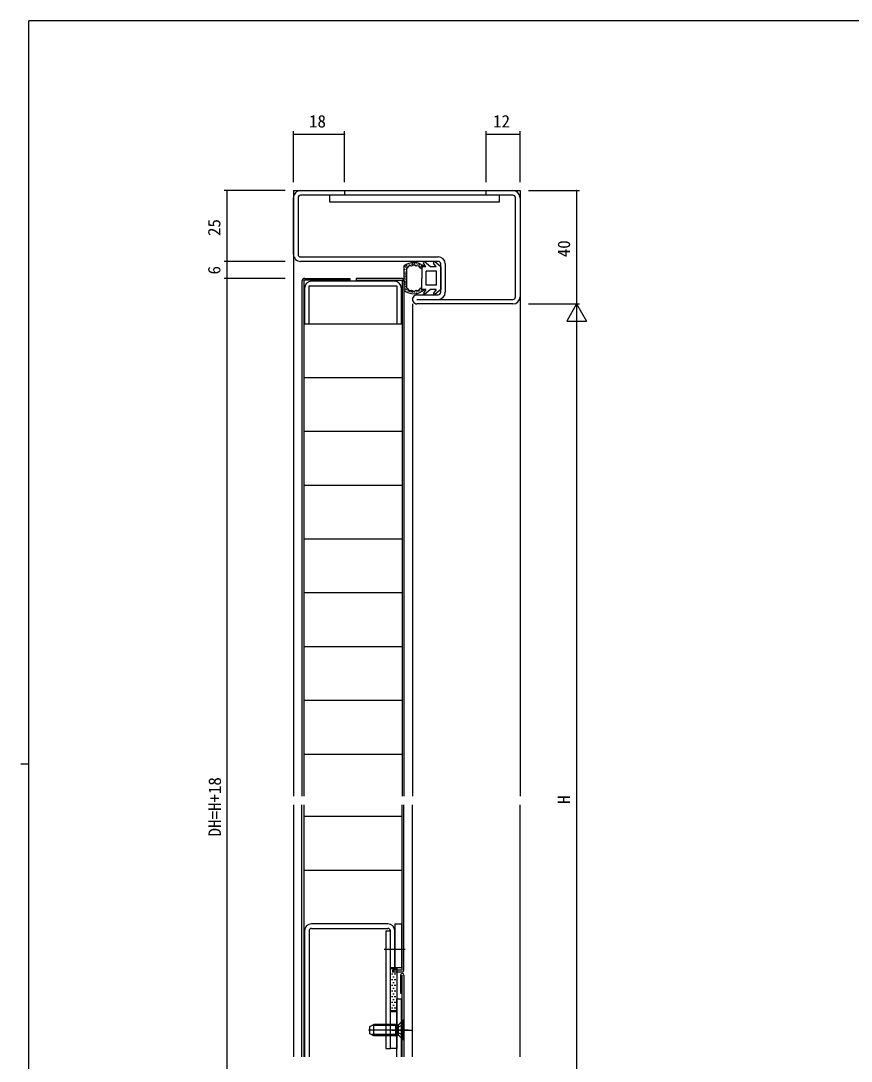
# Model space of a CAD drawing. Units: millimetres, scale not verified. Extents: x -397 to 397, y -282 to 282.
# Drawn here: x -396.7 to -103.5, y -88.2 to 279.3 of the extents above; entities that cross this region are included whole.
import ezdxf
from ezdxf.enums import TextEntityAlignment as Align

# ---------------------------------------------------------------- set-up
doc = ezdxf.new("R2010")
doc.units = ezdxf.units.MM
doc.header["$LTSCALE"] = 2
for name, color, linetype in [('0-2_YKK_11', 7, 'Continuous'), ('0-3_YKK_12', 2, 'Continuous'), ('0-4_YKK_13', 4, 'Continuous'), ('0-6_YKK_D', 6, 'Continuous'), ('0-7_YKK_ZWAK', 7, 'Continuous')]:
    doc.layers.add(name, color=color, linetype=linetype)
doc.styles.add('ＭＳ ゴシック', font='')
doc.styles.get('ＭＳ ゴシック').set_extended_font_data('MS Gothic')

msp = doc.modelspace()

# ---------------------------------------------------------------- linework, layer by layer
at = {"layer": '0-2_YKK_11'}
for p, q in [((-300.402, 196.8), (-300.402, 216.8)), ((-298.802, 216.8), (-298.802, 196.8)), ((-222.002, 181.8), (-222.002, 216.8)), ((-220.402, 216.8), (-220.402, 181.8)), ((-297.902, 195.9), (-249.302, 195.9)), ((-249.302, 194.3), (-297.902, 194.3)), ((-248.402, 183.4), (-248.402, 193.4)), ((-246.802, 193.4), (-246.802, 183.4)), ((-264.802, 187.3), (-294.002, 187.3)), ((-256.802, 182.5), (-249.302, 182.5)), ((-256.802, 180.9), (-222.902, 180.9)), ((-222.902, 179.3), (-256.802, 179.3))]:
    msp.add_line(p, q, dxfattribs=at)
for points in [[(-297.902, 219.3), (-282.402, 219.3), (-282.402, 217.7), (-297.902, 217.7)], [(-222.902, 217.7), (-232.402, 217.7), (-232.402, 219.3), (-222.902, 219.3)], [(-296.502, 184.8), (-296.502, 172.3), (-294.902, 172.3), (-294.902, 185.7)], [(-294.902, 185.7), (-263.902, 185.7), (-263.902, 172.3), (-262.302, 172.3), (-262.302, 184.8)]]:
    msp.add_lwpolyline(points, dxfattribs=at)
for centre, radius, start, end in [((-297.902, 216.8), 2.5, 89.99998, 180.00002), ((-297.902, 216.8), 0.9, 89.99998, 180.00002), ((-222.902, 216.8), 2.5, 360, 89.99998), ((-222.902, 216.8), 0.9, 360, 89.99998), ((-297.902, 196.8), 2.5, 179.99967, 270), ((-297.902, 196.8), 0.9, 180.00002, 270), ((-249.302, 193.4), 2.5, 360, 89.99998), ((-249.302, 193.4), 0.9, 360, 89.99998), ((-294.002, 184.8), 2.5, 90.00001, 179.99999), ((-264.802, 184.8), 2.5, 0.00001, 89.99999), ((-256.802, 180.9), 1.6, 89.99946, 270), ((-249.302, 183.4), 0.9, 270.00099, 360), ((-249.302, 183.4), 2.5, 270, 360), ((-222.902, 181.8), 0.9, 270, 360), ((-222.902, 181.8), 2.5, 270, 360)]:
    msp.add_arc(centre, radius, start, end, dxfattribs=at)
at = {"layer": '0-3_YKK_12'}
for p, q in [((-300.402, 219.3), (-300.402, 5.398)), ((-300.402, 219.3), (-220.402, 219.3)), ((-220.402, 219.3), (-220.402, 5.398)), ((-258.402, 179.3), (-258.402, 5.398)), ((-300.402, 2.398), (-300.402, -86.7)), ((-258.402, -86.7), (-258.402, 2.398)), ((-220.402, -86.7), (-220.402, 2.398))]:
    msp.add_line(p, q, dxfattribs=at)
at = {"layer": '0-4_YKK_13'}
for p, q in [((-261.402, 192.643), (-261.402, 184.157)), ((-261.368, 192.004), (-261.368, 192.204)), ((-261.106, 192.434), (-261.106, 192.634)), ((-260.993, 191.324), (-260.993, 191.524)), ((-260.707, 192.128), (-260.707, 192.328)), ((-260.605, 192.314), (-260.605, 192.514)), ((-260.497, 192.732), (-260.497, 192.932)), ((-260.402, 184.881), (-260.402, 191.919)), ((-260.259, 192.195), (-260.259, 192.395)), ((-260.02, 192.601), (-260.02, 192.801)), ((-259.483, 193.006), (-259.483, 193.206)), ((-259.102, 192.792), (-259.102, 192.992)), ((-258.768, 193.209), (-258.768, 193.409)), ((-258.35, 193.233), (-258.35, 193.433)), ((-258.207, 193.531), (-258.207, 193.731)), ((-257.67, 193.567), (-257.67, 193.767)), ((-257.527, 193.364), (-257.527, 193.564)), ((-257.026, 192.959), (-257.026, 193.159)), ((-256.919, 193.519), (-256.919, 193.719)), ((-256.505, 193.162), (-256.505, 193.362)), ((-255.942, 193.103), (-255.942, 193.303)), ((-255.766, 192.622), (-255.766, 192.822)), ((-255.437, 192.329), (-255.437, 192.529)), ((-255.102, 192.4), (-255.102, 188.4)), ((-253.621, 192.4), (-255.102, 192.4)), ((-255.062, 192.681), (-255.062, 192.881)), ((-253.621, 192.4), (-254.523, 193.748)), ((-252.002, 192.4), (-254.08, 194.144)), ((-250.021, 192.4), (-252.002, 192.4)), ((-250.021, 192.4), (-250.923, 193.748)), ((-248.402, 192.4), (-250.48, 194.144)), ((-248.402, 192.4), (-248.402, 184.4)), ((-296.802, 187.7), (-296.802, 5.398)), ((-296.402, 188.3), (-280.502, 188.3)), ((-262.402, 188.3), (-278.302, 188.3)), ((-262.002, 187.7), (-262.002, 5.398)), ((-261.083, 188.267), (-261.083, 188.467)), ((-261.011, 189), (-261.011, 189.2)), ((-260.922, 190.412), (-260.922, 190.612)), ((-260.904, 187.267), (-260.904, 187.467)), ((-260.868, 189.822), (-260.868, 190.022)), ((-260.725, 189.393), (-260.725, 189.593)), ((-260.672, 188.714), (-260.672, 188.914)), ((-260.672, 187.928), (-260.672, 188.128)), ((-260.529, 190.484), (-260.529, 190.684)), ((-255.102, 184.4), (-255.102, 188.4)), ((-253.602, 185.9), (-253.602, 190.9)), ((-297.402, 187.3), (-297.402, 5.398)), ((-261.402, 187.3), (-261.402, 5.398)), ((-261.249, 184.418), (-261.249, 184.618)), ((-261.101, 185.926), (-261.101, 186.126)), ((-261.047, 186.998), (-261.047, 187.198)), ((-260.904, 185.193), (-260.904, 185.393)), ((-260.832, 186.194), (-260.832, 186.394)), ((-260.815, 186.641), (-260.815, 186.841)), ((-260.7, 184.513), (-260.7, 184.713)), ((-260.618, 185.479), (-260.618, 185.679)), ((-260.617, 184.167), (-260.617, 184.367)), ((-260.318, 184.358), (-260.318, 184.558)), ((-259.877, 183.833), (-259.877, 184.033)), ((-259.412, 183.893), (-259.412, 184.093)), ((-259.4, 183.618), (-259.4, 183.818)), ((-259.173, 183.857), (-259.173, 184.057)), ((-258.672, 183.726), (-258.672, 183.926)), ((-257.098, 183.881), (-257.098, 184.081)), ((-256.931, 183.654), (-256.931, 183.854)), ((-256.599, 183.649), (-256.599, 183.849)), ((-256.176, 183.696), (-256.176, 183.896)), ((-255.789, 183.755), (-255.789, 183.955)), ((-255.168, 184.083), (-255.168, 184.283)), ((-253.621, 184.4), (-255.102, 184.4)), ((-253.621, 184.4), (-254.523, 183.052)), ((-252.002, 184.4), (-254.08, 182.656)), ((-249.902, 185.9), (-253.602, 185.9)), ((-250.021, 184.4), (-252.002, 184.4)), ((-250.021, 184.4), (-250.923, 183.052)), ((-248.402, 184.4), (-250.48, 182.656)), ((-258.803, 183.451), (-258.803, 183.651)), ((-258.41, 183.32), (-258.41, 183.52)), ((-258.219, 183.523), (-258.219, 183.723)), ((-257.646, 183.308), (-257.646, 183.508)), ((-257.622, 183.487), (-257.622, 183.687)), ((-257.014, 183.117), (-257.014, 183.317)), ((-296.802, 172.3), (-262.002, 172.3)), ((-296.802, 153.3), (-262.302, 153.3)), ((-296.802, 134.3), (-262.002, 134.3)), ((-296.802, 115.3), (-262.302, 115.3)), ((-296.802, 96.3), (-262.302, 96.3)), ((-296.802, 77.3), (-262.302, 77.3)), ((-296.802, 58.3), (-262.002, 58.3)), ((-296.802, 39.3), (-262.302, 39.3)), ((-296.802, 20.3), (-262.302, 20.3)), ((-297.402, -86.7), (-297.402, 2.398)), ((-296.802, 2.398), (-296.802, -86.7)), ((-262.002, -56.1), (-262.002, 2.398)), ((-261.402, -56.106), (-261.402, 2.398)), ((-296.802, -1.7), (-262.002, -1.7)), ((-296.802, -20.7), (-262.002, -20.7)), ((-267.102, -39.7), (-294.002, -39.7)), ((-264.602, -39.7), (-262.302, -39.7)), ((-264.602, -39.7), (-264.602, -55.1)), ((-262.302, -39.7), (-262.302, -55.1)), ((-296.502, -42.2), (-296.502, -86.7)), ((-294.902, -42.2), (-294.902, -86.7)), ((-294.002, -41.3), (-267.102, -41.3)), ((-267.802, -42.1), (-266.202, -42.1)), ((-267.802, -42.1), (-267.802, -83.7)), ((-266.202, -83.7), (-266.202, -42.1)), ((-266.202, -55.1), (-266.202, -42.2)), ((-264.602, -55.1), (-264.602, -42.2)), ((-268.386, -48.6), (-260.917, -48.6)), ((-266.202, -55.1), (-264.602, -55.1)), ((-264.602, -55.1), (-262.302, -55.1)), ((-265.802, -57.4), (-265.302, -57.4)), ((-265.402, -56.1), (-265.402, -56.7)), ((-262.002, -56.1), (-265.402, -56.1)), ((-262.002, -56.7), (-265.402, -56.7)), ((-265.302, -56.4), (-264.802, -56.4)), ((-265.302, -58.4), (-264.802, -58.4)), ((-264.802, -57.4), (-264.302, -57.4)), ((-262.002, -86.7), (-262.002, -57.8)), ((-261.402, -57.8), (-261.402, -86.7)), ((-265.802, -59.4), (-265.302, -59.4)), ((-265.802, -61.4), (-265.302, -61.4)), ((-265.302, -60.4), (-264.802, -60.4)), ((-265.302, -62.4), (-264.802, -62.4)), ((-264.802, -59.4), (-264.302, -59.4)), ((-264.802, -61.4), (-264.302, -61.4)), ((-265.802, -63.4), (-265.302, -63.4)), ((-265.802, -65.4), (-265.302, -65.4)), ((-265.302, -64.4), (-264.802, -64.4)), ((-264.802, -63.4), (-264.302, -63.4)), ((-264.802, -65.4), (-264.302, -65.4)), ((-265.802, -67.4), (-265.302, -67.4)), ((-265.802, -69.4), (-265.302, -69.4)), ((-265.302, -66.4), (-264.802, -66.4)), ((-265.302, -68.4), (-264.802, -68.4)), ((-264.802, -67.4), (-264.302, -67.4)), ((-264.802, -69.4), (-264.302, -69.4)), ((-262.302, -86.7), (-262.302, -66.2)), ((-273.402, -75.9), (-272.002, -75.2)), ((-273.402, -78.5), (-273.402, -75.9)), ((-264.402, -75.579), (-272.76, -75.579)), ((-264.402, -75.2), (-272.002, -75.2)), ((-272.002, -79.2), (-272.002, -75.2)), ((-264.402, -75.2), (-263.841, -75.34)), ((-264.402, -75.579), (-263.452, -75.34)), ((-263.217, -76.055), (-263.826, -77.2)), ((-263.402, -75.325), (-263.402, -79.075)), ((-261.402, -75.15), (-263.217, -76.055)), ((-261.652, -80.7), (-261.652, -73.7)), ((-261.402, -80.7), (-261.402, -73.7)), ((-259.902, -77.2), (-273.889, -77.2)), ((-272.002, -79.2), (-273.402, -78.5)), ((-264.402, -78.821), (-272.76, -78.821)), ((-264.402, -79.2), (-272.002, -79.2)), ((-265.647, -77.2), (-258.357, -77.2)), ((-264.402, -78.821), (-263.452, -79.06)), ((-261.652, -80.7), (-263.081, -79.27)), ((-261.402, -80.7), (-261.652, -80.7)), ((-267.802, -83.7), (-266.202, -83.7))]:
    msp.add_line(p, q, dxfattribs=at)
for points in [[(-287.652, 215.4), (-227.652, 215.4), (-227.652, 217.7), (-287.652, 217.7)], [(-266.202, -70.4), (-266.202, -55.4), (-263.902, -55.4), (-263.902, -70.4)], [(-266.202, -83.7), (-266.202, -70.7), (-263.902, -70.7), (-263.902, -83.7)]]:
    msp.add_lwpolyline(points, close=True, dxfattribs=at)
for points in [[(-255.513, 191.975), (-256.103, 192.742), (-257.063, 192.617), (-257.902, 193.1), (-258.298, 192.88), (-258.741, 192.617), (-259.7, 192.742), (-260.291, 191.975)], [(-280.502, 188.3), (-280.502, 187.7), (-296.802, 187.7)], [(-278.302, 188.3), (-278.302, 187.7), (-262.002, 187.7)], [(-249.902, 185.9), (-249.902, 190.9), (-253.602, 190.9)], [(-260.291, 184.825), (-259.7, 184.058), (-258.741, 184.183), (-258.298, 183.92), (-257.902, 183.7), (-257.063, 184.183), (-256.103, 184.058), (-255.513, 184.825)], [(-262.602, -57.8), (-262.602, -64.2), (-262.002, -64.2)], [(-263.902, -86.7), (-263.902, -66.2), (-262.302, -66.2)], [(-264.402, -75.2), (-264.402, -79.2), (-263.841, -79.06)], [(-261.402, -73.7), (-261.652, -73.7), (-263.081, -75.13)], [(-261.402, -79.25), (-263.217, -78.345), (-263.826, -77.2)]]:
    msp.add_lwpolyline(points, dxfattribs=at)
for centre, radius, start, end in [((-257.902, 188.4), 5.5, 46.65824, 129.51963), ((-257.902, 188.4), 4.3, 49.37051, 56.2499), ((-254.273, 193.914), 0.3, 49.99756, 213.78886), ((-250.673, 193.914), 0.3, 49.99756, 213.78886), ((-296.402, 187.3), 1, 90, 180), ((-262.402, 187.3), 1, 0, 90), ((-257.902, 188.4), 5.5, 230.48036, 313.34175), ((-257.902, 188.4), 4.3, 303.7499, 310.62928), ((-254.273, 182.886), 0.3, 146.21114, 310.00244), ((-250.673, 182.886), 0.3, 146.21114, 310.00244), ((-294.002, -42.2), 2.5, 90, 180), ((-267.102, -42.2), 2.5, 0.00012, 90), ((-294.002, -42.2), 0.9, 90, 180), ((-267.102, -42.2), 0.9, 359.99999, 90), ((-262.002, -57.8), 0.6, 90, 180), ((-262.002, -56.1), 0.6, 270, 0), ((-262.002, -57.8), 0.6, 0, 90), ((-263.647, -74.564), 0.8, 255.96376, 315), ((-263.647, -79.836), 0.8, 45, 104.03624)]:
    msp.add_arc(centre, radius, start, end, dxfattribs=at)
at = {"layer": '0-6_YKK_D'}
for p, q in [((-300.402, 222.3), (-300.402, 240.3)), ((-300.402, 239.3), (-282.402, 239.3)), ((-282.402, 222.3), (-282.402, 240.3)), ((-232.402, 222.3), (-232.402, 240.3)), ((-232.402, 239.3), (-220.402, 239.3)), ((-220.402, 222.3), (-220.402, 240.3)), ((-303.402, 219.3), (-324.9, 219.3)), ((-323.9, 219.3), (-323.9, 194.3)), ((-217.402, 219.3), (-199.402, 219.3)), ((-200.402, 219.3), (-200.402, 179.3)), ((-303.402, 194.3), (-324.9, 194.3)), ((-303.402, 194.3), (-324.9, 194.3)), ((-323.9, 194.3), (-323.9, 188.3)), ((-303.402, 188.3), (-324.9, 188.3)), ((-303.402, 188.3), (-324.9, 188.3)), ((-323.9, 188.3), (-323.9, -179.7)), ((-217.402, 179.3), (-199.402, 179.3)), ((-217.402, 179.3), (-199.402, 179.3)), ((-200.402, 179.3), (-203.902, 173.238)), ((-200.402, 179.3), (-196.902, 173.238)), ((-200.402, 179.3), (-200.402, 167.176)), ((-203.902, 173.238), (-196.902, 173.238)), ((-200.402, 172.3), (-200.402, -163.7))]:
    msp.add_line(p, q, dxfattribs=at)
for centre, start, end in [((-300.402, 239.3), 0, 180), ((-300.402, 239.3), 180, 0), ((-282.402, 239.3), 0, 180), ((-282.402, 239.3), 180, 0), ((-232.402, 239.3), 0, 180), ((-232.402, 239.3), 180, 0), ((-220.402, 239.3), 0, 180), ((-220.402, 239.3), 180, 0), ((-323.9, 219.3), 90, 270), ((-323.9, 219.3), 270, 90), ((-200.402, 219.3), 90, 270), ((-200.402, 219.3), 270, 90), ((-323.9, 194.3), 90, 270), ((-323.9, 194.3), 90, 270), ((-323.9, 194.3), 270, 90), ((-323.9, 194.3), 270, 90), ((-323.9, 188.3), 90, 270), ((-323.9, 188.3), 90, 270), ((-323.9, 188.3), 270, 90), ((-323.9, 188.3), 270, 90)]:
    msp.add_arc(centre, 0.106, start, end, dxfattribs=at)
at = {"layer": '0-7_YKK_ZWAK'}
for p, q in [((376.1, 279.3), (-393.9, 279.3)), ((-393.9, -245.7), (-393.9, 279.3)), ((-396.7, 16.8), (-393.9, 16.8))]:
    msp.add_line(p, q, dxfattribs=at)

# ---------------------------------------------------------------- texts
at = {"layer": '0-6_YKK_D', "style": 'ＭＳ ゴシック'}
for s, p in [('18', (-294.922, 240.3)), ('12', (-229.922, 240.3))]:
    msp.add_text(s, height=4.399, dxfattribs=at).set_placement(p, align=Align.BOTTOM_LEFT)
for s, p in [('25', (-324.9, 203.28)), ('40', (-201.402, 195.78)), ('6', (-324.9, 189.7)), ('DH=H+18', (-324.7, -8.82)), ('H', (-201.402, 2.7))]:
    msp.add_text(s, height=4.399, rotation=90, dxfattribs=at).set_placement(p, align=Align.BOTTOM_LEFT)

doc.saveas('drawing.dxf')
